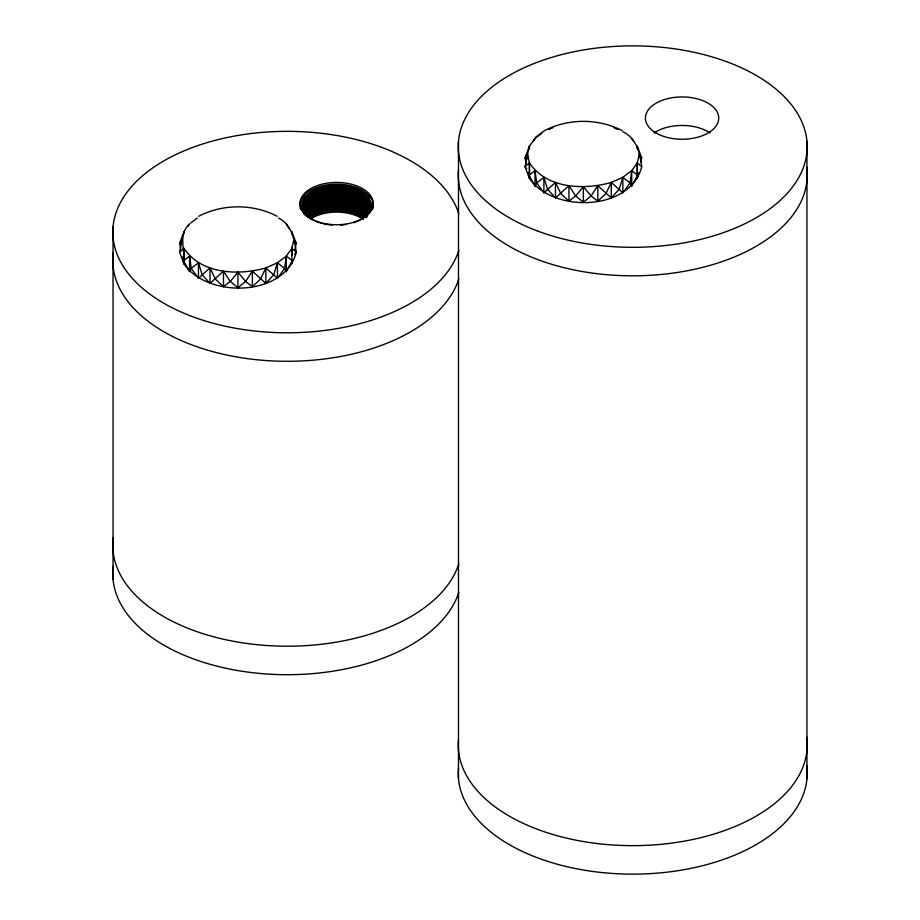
<?xml version="1.0" encoding="UTF-8"?>
<svg xmlns="http://www.w3.org/2000/svg" width="920" height="920" viewBox="0 0 920 920"><rect width="100%" height="100%" fill="white"/><g stroke="black" fill="none" stroke-linecap="round" stroke-linejoin="round"><path stroke-width="1.38" d="M188.243 226.285L189.577 223.87C177.64 234.646 185.322 250.251 184 263.844C207.195 298.425 284.878 297.332 296.274 252.172C294.296 239.108 291.72 224.457 278.518 218.028M541.673 133.388L535.014 138.391L529.437 146.165L527.539 154.502L529.437 162.852L529.437 178.365C552.632 212.945 630.315 211.853 641.711 166.692C639.894 153.042 636.582 138.23 622.851 131.709M294.883 250.079L296.274 243.305L293.767 239.982L291.858 248.331L286.281 256.105L284.613 268.421L277.414 278.288L265.845 267.904C238.51 275.701 201.181 274.309 184 248.331L179.595 252.172L184 263.844L184 248.331M640.872 161.897L641.711 157.826L639.205 154.502L637.295 162.852L631.718 170.625L630.05 182.942L622.851 192.809L611.282 182.424C583.947 190.233 546.618 188.83 529.437 162.852L525.033 166.692L529.437 178.365L529.437 162.852M183.712 233.703L184 231.644L179.595 243.305L180.711 248.722M529.149 148.235L529.437 146.165L525.033 157.826L526.148 163.242M637.295 162.852L637.295 178.365L637.295 162.852L641.711 166.692M179.595 252.172L182.102 239.982L179.595 243.305M525.033 157.826L527.539 154.502L525.033 166.692L526.7 168.912M292.813 259.67L291.858 263.844L291.858 248.331L296.274 252.172L294.596 254.391M637.295 178.365L638.572 172.799M277.414 262.775L273.757 274.689L265.845 283.417L252.379 271.124L245.617 281.428L237.935 287.73L230.253 281.428L223.48 271.124L210.013 283.417L202.112 274.689L198.455 262.775L191.245 268.421L189.577 271.618L183.563 260.739L189.577 256.105L191.245 268.421L198.455 278.288L210.013 267.904L215.418 279.128L223.48 286.637L230.253 281.428L237.935 272.216L245.617 281.428L252.379 286.637L260.452 279.128L265.845 267.904L277.414 262.775L286.281 256.105L292.295 260.739L286.281 271.618L284.613 268.421L277.414 262.775L277.414 278.288M622.851 177.295L619.194 189.221L611.282 197.938L597.816 185.644L591.054 195.948L583.372 202.25L575.69 195.948L568.916 185.644L555.45 197.938L547.549 189.221L543.892 177.295L536.693 182.942L535.014 186.139L529.011 175.26L535.014 170.625L536.693 182.942L543.892 192.809L555.45 182.424L560.855 193.648L568.916 201.158L575.69 195.948L583.372 186.737L591.054 195.948L597.816 201.158L605.889 193.648L611.282 182.424L622.851 177.295L631.718 170.625L637.732 175.26L631.718 186.139L630.05 182.942L622.851 177.295L622.851 192.809M533.68 140.806L535.014 138.391M190.693 223.031L197.34 218.028M535.428 137.413L544.617 130.571C568.445 118.3 598.299 118.3 622.115 130.571M198.789 216.28L199.18 216.05C223.008 203.78 252.862 203.78 276.678 216.05L277.081 216.28M549.033 129.432L552.885 127.73M613.858 127.73L617.711 129.432M363.503 193.913L367.391 196.834M363.503 196.765L367.391 199.686M368.356 203.262L362.537 198.881A36.639 21.148 0 0 0 304.899 203.262M368.356 208.955L362.537 204.573A36.639 21.148 0 0 0 304.899 208.955M368.356 211.807L362.537 207.425A36.639 21.148 0 0 0 304.899 211.807M365.447 212.462L362.537 210.277A36.639 21.148 0 0 0 305.728 213.877M365.447 215.314L362.537 213.13A36.639 21.148 0 0 0 306.613 215.958M631.718 138.391L633.063 140.806M286.281 223.87L288.96 228.7M637.295 148.982L637.295 146.165L641.711 157.826M296.274 243.305L291.858 231.644L292.295 234.738M528.172 172.799L529.437 178.365M182.413 256.887L184 263.844M637.295 146.165L637.594 148.235M806.955 141.323L806.955 778.676M639.205 154.502L639.205 157.331M631.718 170.625L631.718 186.139M611.282 182.424L611.282 197.938M597.816 185.644L597.816 201.158M583.372 186.737L583.372 202.25M568.916 185.644L568.916 201.158M555.45 182.424L555.45 197.938M543.892 177.295L543.892 192.809M535.014 170.625L535.014 186.139M529.437 146.165L529.437 148.982M527.539 154.502L527.539 158.734M458.482 141.323L458.482 778.676M291.858 248.331L291.858 255.38M286.281 256.105L286.281 271.618M265.845 267.904L265.845 283.417M252.379 271.124L252.379 286.637M237.935 272.216L237.935 287.73M223.48 271.124L223.48 286.637M210.013 267.904L210.013 283.417M198.455 262.775L198.455 278.288M189.577 256.105L189.577 271.618M182.102 239.982L182.102 242.799M113.045 226.803L113.045 579.243M806.656 167.187A174.478 100.728 0 0 1 635.007 275.805A174.478 100.728 0 0 1 458.482 169.809M654.005 132.998A36.639 21.148 0 0 1 710.125 132.998M806.656 737.012A174.478 100.728 0 0 1 635.007 845.641A174.478 100.728 0 0 1 458.482 739.645M806.656 765.509A174.478 100.728 0 0 1 635.007 874.126A174.478 100.728 0 0 1 458.482 768.131M458.827 250.424A174.478 100.728 0 0 1 190.98 316.066A174.478 100.728 0 0 1 190.98 148.074A174.478 100.728 0 0 1 458.827 213.716M458.827 278.921A174.478 100.728 0 0 1 264.511 360.433A174.478 100.728 0 0 1 113.344 252.655M300.299 203.665A36.639 21.148 0 0 1 301.242 200.951M302.416 198.846A36.639 21.148 0 0 1 304.899 195.856M368.356 195.856A36.639 21.148 0 0 1 370.093 197.823M372.565 202.296A36.639 21.148 0 0 1 373.186 205.056M306.13 215.797A34.546 19.941 0 0 1 332.891 186.599A34.546 19.941 0 0 1 369.909 211.784M373.186 206.666A36.639 21.148 0 0 1 372.565 209.427M300.69 209.427A36.639 21.148 0 0 1 300.07 206.666M299.989 205.286A36.639 21.148 0 0 1 322.609 185.748A36.639 21.148 0 0 1 362.537 190.336L368.356 194.718A36.639 21.148 0 0 1 373.267 205.286M321.505 223.226A34.546 19.941 0 0 1 309.223 193.142A34.546 19.941 0 0 1 362.721 192.211A34.546 19.941 0 0 1 353.602 222.663M345.909 224.503A34.546 19.941 0 0 1 340.446 225.112M332.108 225.066A34.546 19.941 0 0 1 322.759 223.56M310.638 218.937A34.546 19.941 0 0 1 363.434 219.489M308.568 217.327A36.639 21.148 0 0 1 310.718 215.97M311.868 215.337A36.639 21.148 0 0 1 362.537 215.97M309.557 218.534A34.546 19.941 0 0 1 363.434 218.35M302.22 210.323A34.546 19.941 0 0 1 335.581 192.188A34.546 19.941 0 0 1 370.783 209.127M305.728 199.629A36.639 21.148 0 0 1 309.626 196.696M310.718 196.029A36.639 21.148 0 0 1 362.537 196.029M302.22 209.185A34.546 19.941 0 0 1 335.581 191.049A34.546 19.941 0 0 1 370.783 207.989M305.566 214.797A34.546 19.941 0 0 1 336.846 203.584A34.546 19.941 0 0 1 367.873 215.015M304.704 214.751A34.546 19.941 0 0 1 335.788 202.446A34.546 19.941 0 0 1 367.873 213.877M308.556 217.603A34.546 19.941 0 0 1 364.458 217.396M307.613 217.258A34.546 19.941 0 0 1 366.298 217.867M302.093 209.875A34.546 19.941 0 0 1 336.628 189.336A34.546 19.941 0 0 1 371.162 209.886M305.728 196.776A36.639 21.148 0 0 1 362.537 193.177M302.22 209.944A34.546 19.941 0 0 1 335.581 188.197A34.546 19.941 0 0 1 371.162 208.748M303.968 214.164A34.546 19.941 0 0 1 335.581 200.744A34.546 19.941 0 0 1 368.541 213.037M303.968 213.026A34.546 19.941 0 0 1 335.581 199.594A34.546 19.941 0 0 1 368.541 211.899M307.613 215.544A34.546 19.941 0 0 1 367.126 217.005M307.613 214.406A34.546 19.941 0 0 1 367.126 215.855M302.853 210.795A34.546 19.941 0 0 1 336.628 195.028A34.546 19.941 0 0 1 370.403 210.795M302.853 209.645A34.546 19.941 0 0 1 336.628 193.89A34.546 19.941 0 0 1 370.403 209.656M303.968 211.324A34.546 19.941 0 0 1 337.674 197.892A34.546 19.941 0 0 1 369.909 212.474M303.163 208.081A36.639 21.148 0 0 1 362.537 201.733L368.356 206.114A36.639 21.148 0 0 1 370.841 209.105M302.853 212.497A34.546 19.941 0 0 1 336.628 196.742A34.546 19.941 0 0 1 370.403 212.508M458.827 592.319A174.478 100.728 0 0 1 264.511 673.842A174.478 100.728 0 0 1 113.344 566.064M458.827 563.833A174.478 100.728 0 0 1 264.511 645.345A174.478 100.728 0 0 1 113.344 537.579M537.694 231.069A174.478 100.728 0 0 0 806.955 151.869A174.478 100.728 0 0 0 553.506 56.844A174.478 100.728 0 0 0 537.694 231.069M656.155 133.055A36.639 21.148 0 0 0 717.462 123.579A36.639 21.148 0 0 0 672.589 97.669A36.639 21.148 0 0 0 656.155 133.055M310.718 218.534A36.639 21.148 0 0 0 372.025 209.058A36.639 21.148 0 0 0 327.141 183.149A36.639 21.148 0 0 0 310.718 218.534"/></g></svg>
